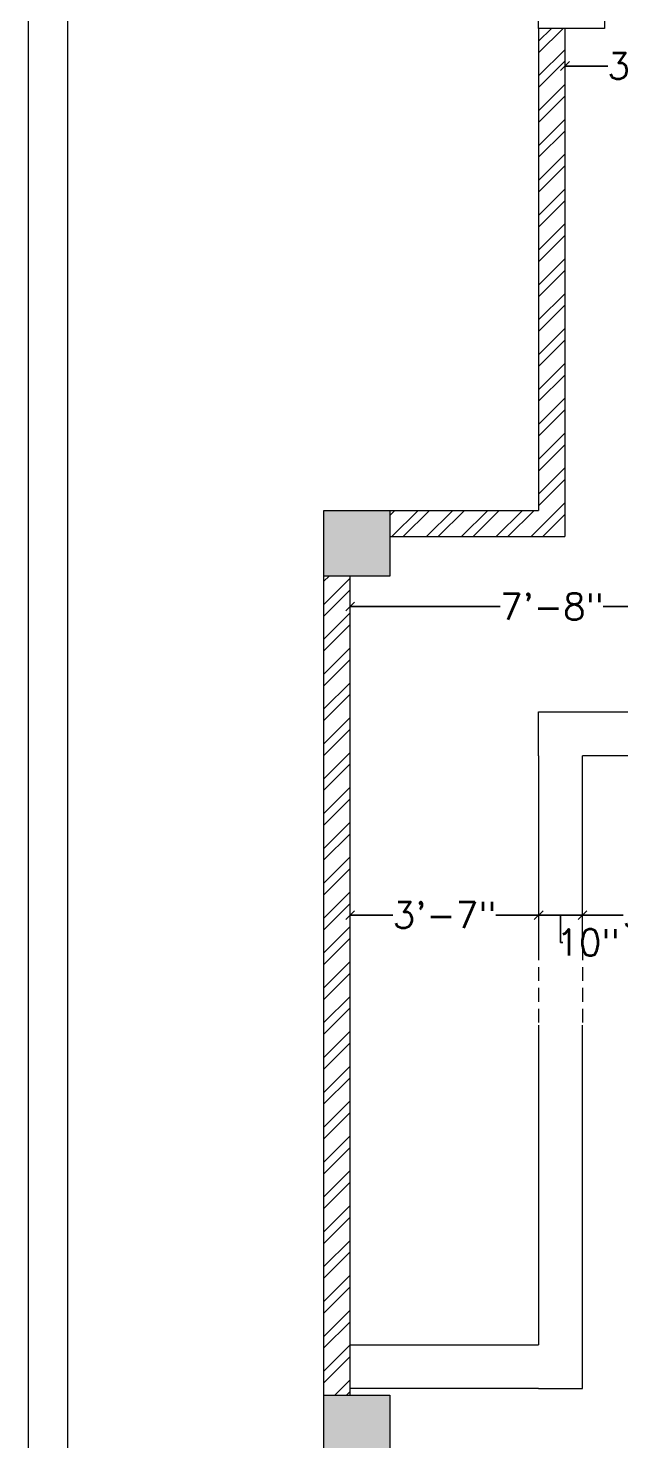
# Model space of a CAD drawing. Header units: inches. Extents: x 111501 to 134888, y 46021 to 52102.
# Drawn here: x 117990.5 to 118125.7, y 47638.9 to 47961.3 of the extents above; entities that cross this region are included whole.
import ezdxf

# ---------------------------------------------------------------- set-up
doc = ezdxf.new("R2010")
doc.units = ezdxf.units.IN
doc.header["$MEASUREMENT"] = 0
doc.linetypes.add('HIDDEN2', pattern=[4.7625, 3.175, -1.5875])
for name, color, linetype, lineweight in [('column', 252, 'Continuous', 9), ('dimension', 250, 'Continuous', 0), ('SHEET', 7, 'Continuous', 30), ('wall', 7, 'Continuous', 9)]:
    doc.layers.add(name, color=color, linetype=linetype, lineweight=lineweight)
doc.layers.add('false ceiling', color=5, linetype='Continuous')
doc.styles.get("Standard").update_dxf_attribs({"font": 'txt.shx', "height": 6})
doc.dimstyles.new('Standard$0', dxfattribs={"dimtxt": 4, "dimasz": 2, "dimexe": 0.125, "dimexo": 0.125, "dimgap": 0.25, "dimtad": 0, "dimtih": 1, "dimtoh": 1, "dimdec": 1, "dimlfac": -1, "dimzin": 0, "dimdsep": 46, "dimlunit": 4, "dimtxsty": 'Standard', "dimblk": 'OBLIQUE', "dimblk1": 'DOTSMALL', "dimblk2": 'DOTSMALL', "dimcen": 0, "dimse1": 1, "dimse2": 1, "dimadec": 0, "dimazin": 0, "dimtfac": 1, "dimtdec": 1, "dimtofl": 0, "dimtmove": 0, "dimatfit": 3, "dimfxl": 1, "dimtolj": 1, "dimtzin": 0, "dimarcsym": 0})
pattern_1 = [(45, (19179.7154, 650.7016), (-3.97747564, 3.97747564), []), (45, (19182.367, 650.7016), (-3.97747564, 3.97747564), [])]

# ---------------------------------------------------------------- blocks, each defined once
blk = doc.blocks.new('_Oblique')
at = {"color": 0, "linetype": 'ByBlock', "lineweight": -2}
blk.add_line((-0.5, -0.5), (0.5, 0.5), dxfattribs=at)
blk = doc.blocks.new('*D685')
at = {"layer": 'Defpoints', "color": 0, "transparency": 16777216}
for p in [(118156.01, 47952.64), (118113.01, 47948.71), (118156.01, 47948.71)]:
    blk.add_point(p, dxfattribs=at)
at = {"layer": 'dimension', "color": 0, "lineweight": -2, "transparency": 16777216}
for p, q in [((118113.01, 47952.64), (118122.76, 47952.64)), ((118156.01, 47952.64), (118146.26, 47952.64))]:
    blk.add_line(p, q, dxfattribs=at)
at = {"layer": 'dimension', "color": 0, "lineweight": -2, "transparency": 16777216, "xscale": 2, "yscale": 2, "zscale": 2, "rotation": 180}
blk.add_blockref('_Oblique', (118113.01, 47952.64), dxfattribs=at)
at = {"layer": 'dimension', "color": 0, "lineweight": -2, "transparency": 16777216, "xscale": 2, "yscale": 2, "zscale": 2}
blk.add_blockref('_Oblique', (118156.01, 47952.64), dxfattribs=at)
at = {"layer": 'dimension', "color": 0, "lineweight": 5, "transparency": 16777216, "insert": (118134.51, 47952.64), "char_height": 6, "attachment_point": 5}
blk.add_mtext('\\A1;3\'-7"', dxfattribs=at)
blk = doc.blocks.new('_DOTSMALL')
at = {"color": 0, "linetype": 'ByBlock', "lineweight": -2, "const_width": 0.5}
blk.add_lwpolyline([(-0.0625, 0, 1), (0.0625, 0, 1)], format="xyb", close=True, dxfattribs=at)
blk = doc.blocks.new('*D707')
at = {"layer": 'Defpoints', "color": 0, "transparency": 16777216}
for p in [(118064.01, 47831.92), (118156.01, 47831.92), (118156.01, 47829.28)]:
    blk.add_point(p, dxfattribs=at)
at = {"layer": 'dimension', "color": 0, "lineweight": -2, "transparency": 16777216}
for p, q in [((118064.01, 47829.28), (118098.26, 47829.28)), ((118156.01, 47829.28), (118121.76, 47829.28))]:
    blk.add_line(p, q, dxfattribs=at)
at = {"layer": 'dimension', "color": 0, "lineweight": -2, "transparency": 16777216, "xscale": 2, "yscale": 2, "zscale": 2, "rotation": 180}
blk.add_blockref('_Oblique', (118064.01, 47829.28), dxfattribs=at)
at = {"layer": 'dimension', "color": 0, "lineweight": -2, "transparency": 16777216, "xscale": 2, "yscale": 2, "zscale": 2}
blk.add_blockref('_Oblique', (118156.01, 47829.28), dxfattribs=at)
at = {"layer": 'dimension', "color": 0, "lineweight": 5, "transparency": 16777216, "insert": (118110.01, 47829.28), "char_height": 6, "attachment_point": 5}
blk.add_mtext('\\A1;7\'-8"', dxfattribs=at)
blk = doc.blocks.new('*D713')
at = {"layer": 'Defpoints', "color": 0, "transparency": 16777216}
for p in [(118107.01, 47758.86), (118064.01, 47729.98), (118107.01, 47728.02)]:
    blk.add_point(p, dxfattribs=at)
at = {"layer": 'dimension', "color": 0, "lineweight": -2, "transparency": 16777216}
for p, q in [((118064.01, 47758.86), (118073.76, 47758.86)), ((118107.01, 47758.86), (118097.26, 47758.86))]:
    blk.add_line(p, q, dxfattribs=at)
at = {"layer": 'dimension', "color": 0, "lineweight": -2, "transparency": 16777216, "xscale": 2, "yscale": 2, "zscale": 2, "rotation": 180}
blk.add_blockref('_Oblique', (118064.01, 47758.86), dxfattribs=at)
at = {"layer": 'dimension', "color": 0, "lineweight": -2, "transparency": 16777216, "xscale": 2, "yscale": 2, "zscale": 2}
blk.add_blockref('_Oblique', (118107.01, 47758.86), dxfattribs=at)
at = {"layer": 'dimension', "color": 0, "lineweight": 5, "transparency": 16777216, "insert": (118085.51, 47758.86), "char_height": 6, "attachment_point": 5}
blk.add_mtext('\\A1;3\'-7"', dxfattribs=at)
blk = doc.blocks.new('*D714')
at = {"layer": 'Defpoints', "color": 0, "lineweight": 5, "transparency": 16777216}
for p in [(118117.01, 47785.11), (118117.01, 47758.86), (118107.01, 47728.02)]:
    blk.add_point(p, dxfattribs=at)
at = {"layer": 'dimension', "color": 0, "lineweight": -2, "transparency": 16777216}
for p, q in [((118107.01, 47758.86), (118117.01, 47758.86)), ((118112.01, 47758.86), (118112.01, 47752.61)), ((118112.01, 47752.61), (118112.51, 47752.61))]:
    blk.add_line(p, q, dxfattribs=at)
at = {"layer": 'dimension', "color": 0, "lineweight": -2, "transparency": 16777216, "xscale": 2, "yscale": 2, "zscale": 2, "rotation": 180}
blk.add_blockref('_Oblique', (118107.01, 47758.86), dxfattribs=at)
at = {"layer": 'dimension', "color": 0, "lineweight": -2, "transparency": 16777216, "xscale": 2, "yscale": 2, "zscale": 2}
blk.add_blockref('_Oblique', (118117.01, 47758.86), dxfattribs=at)
at = {"layer": 'dimension', "color": 0, "lineweight": 5, "transparency": 16777216, "insert": (118118.26, 47752.61), "char_height": 6, "attachment_point": 5}
blk.add_mtext('\\A1;10"', dxfattribs=at)
blk = doc.blocks.new('*D715')
at = {"layer": 'Defpoints', "color": 0, "lineweight": 5, "transparency": 16777216}
for p in [(118117.01, 47785.11), (118159.02, 47776.48), (118159.02, 47758.86)]:
    blk.add_point(p, dxfattribs=at)
at = {"layer": 'dimension', "color": 0, "lineweight": -2, "transparency": 16777216}
for p, q in [((118117.01, 47758.86), (118126.27, 47758.86)), ((118159.02, 47758.86), (118149.77, 47758.86))]:
    blk.add_line(p, q, dxfattribs=at)
at = {"layer": 'dimension', "color": 0, "lineweight": -2, "transparency": 16777216, "xscale": 2, "yscale": 2, "zscale": 2, "rotation": 180}
blk.add_blockref('_Oblique', (118117.01, 47758.86), dxfattribs=at)
at = {"layer": 'dimension', "color": 0, "lineweight": -2, "transparency": 16777216, "xscale": 2, "yscale": 2, "zscale": 2}
blk.add_blockref('_Oblique', (118159.02, 47758.86), dxfattribs=at)
at = {"layer": 'dimension', "color": 0, "lineweight": 5, "transparency": 16777216, "insert": (118138.02, 47758.86), "char_height": 6, "attachment_point": 5}
blk.add_mtext('\\A1;3\'-6"', dxfattribs=at)

msp = doc.modelspace()

# ---------------------------------------------------------------- hatches: boundary and pattern name
at = {"layer": 'column'}
msp.add_hatch(color=256, dxfattribs=at).paths.add_polyline_path([(118058.01, 47851.23), (118058.01, 47836.23), (118073.01, 47836.23), (118073.01, 47851.23)])
h = msp.add_hatch(color=256, dxfattribs=at)
h.paths.add_polyline_path([(118058.01, 47645.36), (118058.01, 47634.36), (118069.01, 47634.36), (118069.01, 47645.36)])
h.paths.add_polyline_path([(118069.01, 47645.36), (118069.01, 47649.36), (118058.01, 47649.36), (118058.01, 47645.36)])
h.paths.add_polyline_path([(118069.01, 47634.36), (118073.01, 47634.36), (118073.01, 47645.36), (118069.01, 47645.36)])
h.paths.add_polyline_path([(118073.01, 47649.36), (118069.01, 47649.36), (118069.01, 47645.36), (118073.01, 47645.36)])
at = {"layer": 'wall', "lineweight": 5}
h = msp.add_hatch(dxfattribs=at)
h.set_pattern_fill('ANSI32', color=256, scale=15, style=0)
h.set_pattern_definition(pattern_1)
h.paths.add_polyline_path([(118073.01, 47845.23), (118073.01, 47851.23), (118107.01, 47851.23), (118107.01, 47961.23), (118113.01, 47961.23), (118113.01, 47952.75), (118113.01, 47934.69), (118113.01, 47925.74), (118113.01, 47907.69), (118113.01, 47899.22), (118113.01, 47881.17), (118113.01, 47870.27), (118113.01, 47852.22), (118113.01, 47845.23)])
h.paths.add_polyline_path([(118107.01, 47976.23), (118113.01, 47976.23), (118113.01, 48165.16), (118107.01, 48165.16)])
h = msp.add_hatch(dxfattribs=at)
h.set_pattern_fill('ANSI32', color=256, scale=15, style=0)
h.set_pattern_definition(pattern_1)
h.paths.add_polyline_path([(118058.01, 47649.31), (118058.01, 47836.23), (118064.01, 47836.23), (118064.01, 47649.31)])

# ---------------------------------------------------------------- linework, layer by layer
at = {"layer": 'column'}
for points in [[(118107.01, 47976.23), (118122.01, 47976.23), (118122.01, 47961.23), (118107.01, 47961.23)], [(118058.01, 47851.23), (118073.01, 47851.23), (118073.01, 47836.23), (118058.01, 47836.23)], [(118058.01, 47649.31), (118073.01, 47649.31), (118073.01, 47634.31), (118058.01, 47634.31)]]:
    msp.add_lwpolyline(points, close=True, dxfattribs=at)
at = {"layer": 'false ceiling', "linetype": 'HIDDEN2', "lineweight": 5}
for p, q in [((118107.01, 47751.77), (118107.01, 47733.77)), ((118117.01, 47751.77), (118117.01, 47733.77))]:
    msp.add_line(p, q, dxfattribs=at)
at = {"layer": 'false ceiling', "lineweight": 5}
for points in [[(118107.01, 47795.23), (118107.01, 47805.23), (118156.01, 47805.23)], [(118166.01, 47805.23), (118166.01, 47795.23), (118117.01, 47795.23)], [(118107.01, 47795.23), (118107.01, 47751.77)], [(118117.01, 47751.77), (118117.01, 47795.23)], [(118107.01, 47650.81), (118117.01, 47650.81), (118117.01, 47733.77)], [(118107.01, 47733.77), (118107.01, 47660.81)], [(118107.01, 47650.81), (118064.01, 47650.81), (118064.01, 47660.81), (118107.01, 47660.81)]]:
    msp.add_lwpolyline(points, dxfattribs=at)
at = {"layer": 'SHEET', "color": 0, "lineweight": 5, "ltscale": 25}
for points in [[(117990.52, 46902.66), (119292.45, 46902.66), (119292.45, 48725.76), (117990.52, 48725.76)], [(117999.45, 46911.58), (119283.53, 46911.58), (119283.53, 48716.84), (117999.45, 48716.84)]]:
    msp.add_lwpolyline(points, close=True, dxfattribs=at)
at = {"layer": 'wall'}
for p, q in [((118107.01, 47961.23), (118107.01, 47851.23)), ((118113.01, 47961.23), (118113.01, 47845.23)), ((118073.01, 47851.23), (118107.01, 47851.23)), ((118073.01, 47845.23), (118113.01, 47845.23)), ((118058.01, 47649.31), (118058.01, 47836.23)), ((118064.01, 47649.31), (118064.01, 47836.23))]:
    msp.add_line(p, q, dxfattribs=at)

# ---------------------------------------------------------------- dimensions: what is measured, and where the dimension line sits
at = {"layer": 'dimension', "lineweight": 5}
for base, p1, p2, picture, middle in [((118156.01, 47952.64), (118113.01, 47948.71), (118156.01, 47948.71), '*D685', (118134.51, 47952.64)), ((118156.01, 47829.28), (118064.01, 47831.92), (118156.01, 47831.92), '*D707', (118110.01, 47829.28)), ((118107.01, 47758.86), (118064.01, 47729.98), (118107.01, 47728.02), '*D713', (118085.51, 47758.86))]:
    dim = msp.add_linear_dim(base=base, p1=p1, p2=p2, dimstyle='Standard$0', dxfattribs=at)
    dim.commit()
    dim.dimension.update_dxf_attribs({"geometry": picture, "text_midpoint": middle})
for base, p1, p2, picture, middle in [((118117.01, 47758.86), (118107.01, 47728.02), (118117.01, 47785.11), '*D714', (118112.76, 47752.61)), ((118159.02, 47758.86), (118117.01, 47785.11), (118159.02, 47776.48), '*D715', (118138.02, 47758.86))]:
    dim = msp.add_linear_dim(base=base, p1=p1, p2=p2, dimstyle='Standard$0', override={"dimtmove": 1}, dxfattribs=at)
    dim.commit()
    dim.dimension.update_dxf_attribs({"geometry": picture, "text_midpoint": middle})

doc.saveas('drawing.dxf')
